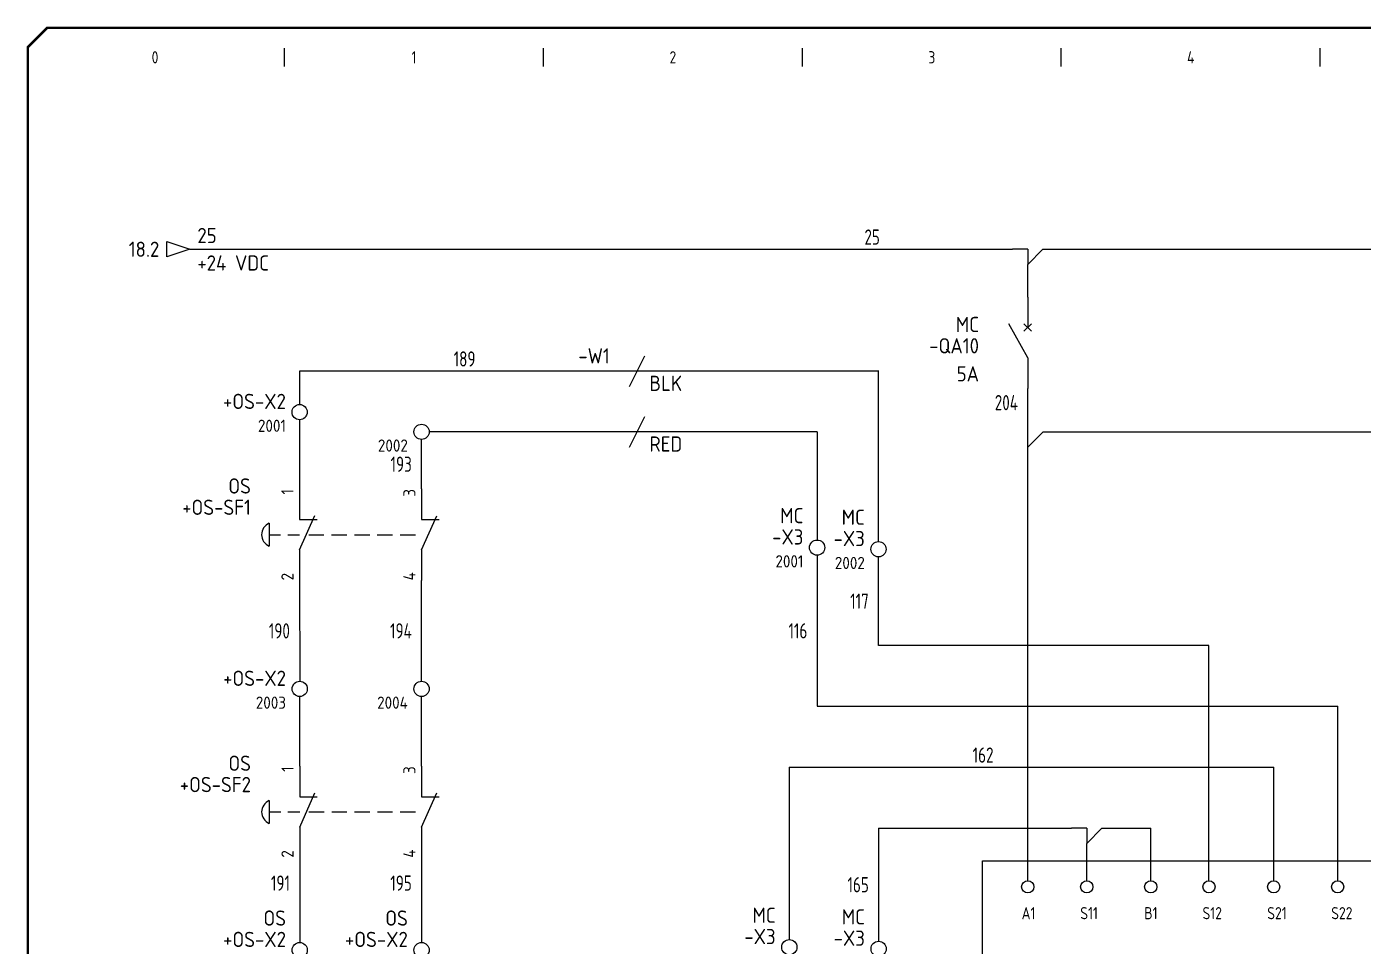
# Model space of a CAD drawing. Header units: millimetres. Extents: x 0 to 840, y 0 to 593.
# Drawn here: x 0.4 to 439.1, y 291.2 to 593 of the extents above; entities that cross this region are included whole.
import ezdxf
from ezdxf.enums import TextEntityAlignment as Align

# ---------------------------------------------------------------- set-up
doc = ezdxf.new("R2010")
doc.units = ezdxf.units.MM
doc.header["$LTSCALE"] = 10
doc.header["$MEASUREMENT"] = 0
doc.linetypes.add('DASHED', pattern=[0.75, 0.5, -0.25])
for name, color, linetype in [('BLU_1.0mm^2', 5, 'Continuous'), ('DESC', 150, 'Continuous'), ('GRY_1.5mm^2', 9, 'Continuous'), ('LINK', 9, 'DASHED'), ('LOC', 8, 'Continuous'), ('MISC', 7, 'Continuous'), ('RED_1.0mm^2', 1, 'Continuous'), ('SYMS', 7, 'Continuous'), ('TAGS', 150, 'Continuous'), ('TERMS', 123, 'Continuous'), ('TITLE', 7, 'Continuous'), ('WIRENO', 72, 'Continuous'), ('WIREREF_DEST', 52, 'Continuous'), ('XREF', 7, 'Continuous'), ('YEL_1.0mm^2', 2, 'Continuous')]:
    doc.layers.add(name, color=color, linetype=linetype)
doc.styles.add('ITALIC', font='ITALIC')
doc.styles.add('SIMPLEX', font='simplex')
doc.styles.add('WD_IEC', font='isocp2.shx', dxfattribs={"width": 0.9, "height": 4})

# ---------------------------------------------------------------- blocks, each defined once
blk = doc.blocks.new('VDV1_25')
for p, q in [((237.14, 48.12), (237.14, 51.12)), ((256.39, 48.12), (256.39, 51.12)), ((277.39, 48.12), (277.39, 51.12)), ((298.39, 48.12), (298.39, 51.12)), ((237.14, 30.12), (232.64, 48.12)), ((256.39, 30.12), (251.89, 48.12)), ((277.39, 30.12), (272.89, 48.12)), ((298.39, 30.12), (293.89, 48.12)), ((237.14, 27.12), (237.14, 30.12)), ((256.39, 27.12), (256.39, 30.12)), ((277.39, 27.12), (277.39, 30.12)), ((298.39, 27.12), (298.39, 30.12))]:
    blk.add_line(p, q)
for centre in [(14.88, 72.25), (34.25, 72.25), (55.25, 72.25), (74.38, 72.25), (95.62, 72.25), (116.62, 72.25), (158.62, 72.25), (197.12, 72.25), (217.78, 72.26), (237.14, 72.25), (256.5, 72.25), (277.38, 72.25), (298.62, 72.25), (319.62, 72.25), (14.88, 8.5), (34, 8.5), (74.75, 8.5), (96, 8.5), (237.12, 8.5), (256.25, 8.5), (277.5, 8.5), (298.38, 8.5), (320, 8.5)]:
    blk.add_circle(centre, 2)
at = {"layer": 'SYMS'}
for p, q in [((0, 80.75), (337, 80.75)), ((0, 0), (0, 80.75)), ((337, 80.75), (337, 0)), ((237.14, 51.12), (237.14, 70.25)), ((256.39, 51.12), (256.39, 70.25)), ((277.39, 51.12), (277.39, 70.25)), ((298.39, 51.12), (298.39, 70.25)), ((237.14, 27.12), (237.12, 10.5)), ((256.39, 27.12), (256.38, 10.5)), ((277.39, 27.12), (277.38, 10.5)), ((298.39, 27.12), (298.38, 10.5)), ((337, 0), (0, 0))]:
    blk.add_line(p, q, dxfattribs=at)
at = {"style": 'WD_IEC', "flags": 1}
for tag, p, height in [('X4TERM01', (12.88, 72.25), 0.256), ('X2TERM01', (14.88, 74.25), 0.256), ('X2TERM02', (34.25, 74.25), 0.256), ('X2TERM03', (55.25, 74.25), 0.256), ('X2TERM04', (74.38, 74.25), 0.256), ('X2TERM05', (95.62, 74.25), 0.256), ('X2TERM06', (116.62, 74.25), 0.256), ('X2TERM07', (158.62, 74.25), 0.256), ('X2TERM08', (197.12, 74.25), 0.256), ('X2TERM09', (217.78, 74.26), 0.256), ('X2TERM10', (237.14, 74.25), 0.256), ('X2TERM11', (256.5, 74.25), 0.256), ('X2TERM12', (277.38, 74.25), 0.256), ('X2TERM13', (298.62, 74.25), 0.256), ('X2TERM14', (319.62, 74.25), 0.256), ('X1TERM14', (321.62, 72.25), 0.256), ('X4TERM15', (12.88, 8.5), 0.256), ('X8TERM15', (14.88, 6.5), 0.256), ('X8TERM16', (34, 6.5), 0.256), ('X8TERM17', (74.75, 6.5), 0.256), ('X8TERM18', (96, 6.5), 0.256), ('X8TERM19', (237.12, 6.5), 0.256), ('X8TERM20', (256.25, 6.5), 0.256), ('X8TERM21', (277.5, 6.5), 0.256), ('X8TERM22', (298.38, 6.5), 0.256), ('X8TERM23', (320, 6.5), 0.256), ('X1TERM23', (322, 8.5), 0.256), ('FAMILY', (0, 0), 0.02), ('CAT', (0, 0), 0.02), ('MFG', (0, 0), 0.02), ('ASSYCODE', (0, 0), 0.02)]:
    blk.add_attdef(tag, p, '', height=height, dxfattribs=at)
at = {"style": 'WD_IEC'}
for tag, p in [('DESC1', (345.5, 44.62)), ('DESC2', (345.5, 38.25)), ('INST', (347.85, 24.39)), ('LOC', (347.97, 17.09))]:
    blk.add_attdef(tag, p, '', height=4, dxfattribs=at)
blk.add_attdef('TAG1', text='', height=4, dxfattribs=at).set_placement((21, 38.25), align=Align.CENTER)
at = {"layer": 'SYMS', "style": 'WD_IEC'}
for tag, p in [('TERM01', (12.88, 61.62)), ('TERM02', (32.12, 61.62)), ('TERM03', (53.12, 61.62)), ('TERM04', (72.25, 61.62)), ('TERM05', (93.5, 61.62)), ('TERM06', (114.5, 61.62)), ('TERM07', (156.5, 61.62)), ('TERM08', (195, 61.62)), ('TERM09', (213.07, 61.62)), ('TERM10', (229.88, 61.62)), ('TERM11', (247.95, 61.62)), ('TERM12', (268.83, 61.62)), ('TERM13', (289.63, 61.62)), ('TERM14', (317.5, 61.62)), ('TERM15', (10.62, 14.88)), ('TERM16', (29.75, 14.88)), ('TERM17', (72.62, 14.88)), ('TERM18', (93.88, 14.88)), ('TERM19', (230.02, 14.88)), ('TERM20', (248.18, 14.88)), ('TERM21', (268.83, 14.88)), ('TERM22', (289.75, 14.88)), ('TERM23', (317.88, 14.88))]:
    blk.add_attdef(tag, p, '', height=4, dxfattribs=at)
blk = doc.blocks.new('acade_title')
at = {"layer": 'SYMS'}
for p, q in [((85, 580), (85, 586)), ((170, 580), (170, 586)), ((255, 580), (255, 586)), ((340, 580), (340, 586)), ((425, 580), (425, 586))]:
    blk.add_line(p, q, dxfattribs=at)
at = {"layer": 'TITLE', "const_width": 0.784}
blk.add_lwpolyline([(765.79, 7.07), (765.79, 586.36), (759.5, 592.64), (7.07, 592.64), (0.79, 586.36), (0.79, 7.07), (7.07, 0.79), (759.5, 0.79)], close=True, dxfattribs=at)
at = {"layer": 'SYMS', "style": 'WD_IEC', "width": 0.9}
for s, p in [('0', (42.5, 581)), ('1', (127.5, 581)), ('2', (212.5, 581)), ('3', (297.5, 581)), ('4', (382.5, 581))]:
    blk.add_text(s, height=4, dxfattribs=at).set_placement(p, align=Align.CENTER)
at = {"layer": 'TITLE', "color": 1, "style": 'ITALIC'}
for tag, height, p in [('TITLE#1', 3, (806.47, 85.58)), ('TITLE#2', 3, (806.47, 80.5)), ('TITLE#3', 3, (806.47, 75.41)), ('TITLE#4', 3, (806.47, 70.33)), ('DWG#', 4, (806.47, 20.76))]:
    blk.add_attdef(tag, text='', height=height, dxfattribs=at).set_placement(p, align=Align.CENTER)
at = {"layer": 'TITLE', "color": 1, "style": 'SIMPLEX'}
blk.add_attdef('CAD#', (772.63, 49.19), '', height=2.5, rotation=90, dxfattribs=at)
at = {"layer": 'TITLE', "color": 1}
for tag, p, height, style in [('ENGINEER', (783.37, 49.19), 2.5, 'ITALIC'), ('CHKDBY', (813.2, 49.2), 2.5, 'ITALIC'), ('JOB#', (789.06, 41.3), 2.5, 'SIMPLEX'), ('DRAWNBY', (814.95, 41.3), 2.5, 'ITALIC'), ('SCALE', (786.29, 33.76), 2.5, 'SIMPLEX'), ('DATE', (812.8, 33.76), 2.5, 'SIMPLEX'), ('SHTS', (815.9, 6.29), 4, 'ITALIC')]:
    blk.add_attdef(tag, p, '', height=height, dxfattribs=dict(at, style=style))
at = {"layer": 'TITLE', "color": 1, "style": 'ITALIC'}
blk.add_attdef('SH#', text='', height=4, dxfattribs=at).set_placement((799.54, 6.29), align=Align.RIGHT)
at = {"layer": 'TITLE', "color": 7, "flags": 9}
blk.add_attdef('WD_TB', (782.91, 0.79), '', height=3.14, dxfattribs=at)
blk = doc.blocks.new('VPB22')
for p, q in [((0, 7.5), (0, 2.5)), ((0, -2.5), (2.5, 3.12)), ((0, 2.5), (2.87, 2.5)), ((0, -2.5), (0, -7.5))]:
    blk.add_line(p, q)
at = {"style": 'WD_IEC'}
for tag, p in [('INST', (-5.25, 6.75)), ('LOC', (-5.25, 3.75)), ('TAG2', (-5.25, 0.75)), ('XREF', (-5.25, -3.75)), ('DESC1', (-5.25, -6.75)), ('DESC2', (-5.25, -9.75)), ('DESC3', (-5.25, -12.75))]:
    blk.add_attdef(tag, text='', height=2.5, dxfattribs=at).set_placement(p, align=Align.RIGHT)
blk.add_attdef('TERM01', text='', height=2, rotation=90, dxfattribs=at).set_placement((-1, 7.5), align=Align.RIGHT)
at = {"style": 'WD_IEC', "flags": 1}
for tag, p, height in [('X2TERM01', (0, 7.5), 0.32), ('X4LINK', (-0.5, 0), 0.32), ('X1LINK', (2.11, 0), 0.32), ('CONTACT', (4, -3.5), 1), ('FAMILY', (4, -5), 1), ('COMMON', (5.25, -4.75), 1), ('X8TERM02', (0, -7.5), 0.32)]:
    blk.add_attdef(tag, p, '', height=height, dxfattribs=at)
at = {"style": 'WD_IEC'}
blk.add_attdef('TERM02', (-1, -7.5), '', height=2, rotation=90, dxfattribs=at)
blk = doc.blocks.new('HW02')
for p, q in [((-1.25, -2.5), (1.25, 2.5)), ((1.25, 0), (-1.25, 0))]:
    blk.add_line(p, q)
at = {"style": 'WD_IEC', "flags": 1}
for tag, p in [('INST', (-4.5, 8.25)), ('LOC', (-4.5, 4.75)), ('XREF', (-4.5, -3.75)), ('DESC1', (-4.5, -7.75)), ('DESC2', (-4.5, -11.25)), ('DESC3', (-4.5, -14.75))]:
    blk.add_attdef(tag, text='', height=2.5, dxfattribs=at).set_placement(p, align=Align.RIGHT)
at = {"style": 'WD_IEC'}
blk.add_attdef('TAG2', text='', height=2.5, dxfattribs=at).set_placement((-4.5, 1.25), align=Align.RIGHT)
at = {"style": 'WD_IEC', "flags": 1}
for tag, p, height in [('X4TERM01', (-1.25, 0), 0.36), ('X2LINK', (0, 1), 0.32), ('X1TERM01', (1.25, 0), 0.36), ('X8LINK', (0, -1), 0.32), ('FAMILY', (3.06, -11.76), 1)]:
    blk.add_attdef(tag, p, '', height=height, dxfattribs=at)
at = {"style": 'WD_IEC'}
blk.add_attdef('RATING1', text='', height=2.5, dxfattribs=at).set_placement((2, -2), align=Align.MIDDLE_LEFT)
blk = doc.blocks.new('VCB1')
for p, q in [((0, 7.5), (0, 2.5)), ((0, -2.5), (-3.12, 3.12)), ((0.62, 1.88), (-0.62, 3.12)), ((-0.62, 1.88), (0.62, 3.12)), ((0, -2.5), (0, -7.5))]:
    blk.add_line(p, q)
at = {"style": 'WD_IEC'}
for tag, p in [('INST', (-8, 5.25)), ('LOC', (-8, 1.75)), ('TAG1', (-8, -1.75)), ('RATING1', (-8, -6.35)), ('DESC1', (-8, -14.35)), ('DESC2', (-8, -17.85)), ('DESC3', (-8, -21.35))]:
    blk.add_attdef(tag, text='', height=2.5, dxfattribs=at).set_placement(p, align=Align.RIGHT)
blk.add_attdef('TERM01', text='', height=2, rotation=90, dxfattribs=at).set_placement((-1, 7.5), align=Align.RIGHT)
at = {"style": 'WD_IEC', "flags": 1}
for tag, p, height in [('X2TERM01', (0, 7.5), 0.32), ('MFG', (2.75, 6.5), 1.5), ('CAT', (2.75, 4), 1.5), ('X4LINK', (-2, 0), 0.32), ('X1LINK', (-0.5, 0), 0.32), ('X8TERM02', (0, -7.5), 0.32), ('ASSYCODE', (1, -9), 1), ('FAMILY', (1, -10.5), 1), ('CATDESC', (1, -12), 1), ('CONTACT', (1, -13.5), 1), ('COMMON', (2.25, -14.75), 1)]:
    blk.add_attdef(tag, p, '', height=height, dxfattribs=at)
at = {"style": 'WD_IEC'}
blk.add_attdef('TERM02', (-1, -7.5), '', height=2, rotation=90, dxfattribs=at)
at = {"lineweight": 15, "style": 'WD_IEC'}
blk.add_attdef('XREF', text='', height=2.5, dxfattribs=at).set_placement((-8, -10.35), align=Align.RIGHT)
blk = doc.blocks.new('VPB12M')
for p, q in [((0, 7.5), (0, 2.5)), ((0, -2.5), (2.5, 3.125)), ((0, 2.5), (2.8678, 2.5)), ((-5, 1.875), (-5, -1.875)), ((-5, 0), (-3.125, 0)), ((-1.94444, 0), (0, 0)), ((0, -2.5), (0, -7.5))]:
    blk.add_line(p, q)
blk.add_arc((-4.21875, 0), 2.03125, 112.6198649, 247.3801351)
at = {"style": 'WD_IEC'}
for tag, p in [('INST', (-8, 10.25)), ('LOC', (-8, 6.75)), ('TAG1', (-8, 3.25)), ('DESC1', (-8, -10.35)), ('DESC2', (-8, -13.85)), ('DESC3', (-8, -17.35))]:
    blk.add_attdef(tag, text='', height=2.5, dxfattribs=at).set_placement(p, align=Align.RIGHT)
blk.add_attdef('TERM01', text='', height=2, rotation=90, dxfattribs=at).set_placement((-1, 7.5), align=Align.RIGHT)
at = {"style": 'WD_IEC', "flags": 1}
for tag, p, height in [('X2TERM01', (0, 7.5), 0.32), ('CONTACT', (0.5, 4.5), 1), ('COMMON', (1.75, 3.25), 1), ('X1LINK', (1.5, 0), 0.32), ('ASSYCODE', (1, -4), 1), ('FAMILY', (1, -5.5), 1), ('CATDESC', (1, -7), 1), ('X8TERM02', (0, -7.5), 0.32)]:
    blk.add_attdef(tag, p, '', height=height, dxfattribs=at)
at = {"style": 'WD_IEC', "flags": 9}
for tag, p in [('MFG', (-8.5, -0.25)), ('CAT', (-8.5, -2.75))]:
    blk.add_attdef(tag, text='', height=1.5, dxfattribs=at).set_placement(p, align=Align.RIGHT)
at = {"style": 'WD_IEC'}
blk.add_attdef('TERM02', (-1, -7.5), '', height=2, rotation=90, dxfattribs=at)
at = {"lineweight": 15, "style": 'WD_IEC'}
blk.add_attdef('XREF', text='', height=2.5, dxfattribs=at).set_placement((-8, -6.35), align=Align.RIGHT)
blk = doc.blocks.new('HW01')
for p, q in [((-1.25, -2.5), (1.25, 2.5)), ((1.25, 0), (-1.25, 0))]:
    blk.add_line(p, q)
at = {"style": 'WD_IEC', "flags": 1}
for tag, p in [('INST', (-4.5, 8.25)), ('LOC', (-4.5, 4.75)), ('XREF', (-4.5, -3.75)), ('DESC1', (-4.5, -7.75)), ('DESC2', (-4.5, -11.25)), ('DESC3', (-4.5, -14.75))]:
    blk.add_attdef(tag, text='', height=2.5, dxfattribs=at).set_placement(p, align=Align.RIGHT)
at = {"style": 'WD_IEC'}
blk.add_attdef('TAG1', text='', height=2.5, dxfattribs=at).set_placement((-4.5, 1.25), align=Align.RIGHT)
at = {"style": 'WD_IEC', "flags": 1}
for tag, p, height in [('X4TERM01', (-1.25, 0), 0.36), ('X2LINK', (0, 1), 0.32), ('X1TERM01', (1.25, 0), 0.36), ('X8LINK', (0, -1), 0.32), ('MFG', (3.06, -7.26), 1), ('CAT', (3.06, -8.76), 1), ('ASSYCODE', (3.06, -10.26), 1), ('FAMILY', (3.06, -11.76), 1), ('CATDESC', (3.06, -13.26), 1)]:
    blk.add_attdef(tag, p, '', height=height, dxfattribs=at)
at = {"style": 'WD_IEC'}
blk.add_attdef('RATING1', text='', height=2.5, dxfattribs=at).set_placement((2, -2), align=Align.MIDDLE_LEFT)
blk = doc.blocks.new('HA1D3')
blk.add_lwpolyline([(0, 0), (-3.75, -1.25), (-3.75, 1.25)], close=True)
at = {"style": 'WD_IEC', "flags": 1}
blk.add_attdef('SIGCODE', text='', height=1, dxfattribs=at).set_placement((-2.5, 1.8), align=Align.RIGHT)
at = {"style": 'WD_IEC'}
for tag, p, height, flags in [('WIRENO', (1.25, 1), 2.5, 8), ('X1TERM01', (0, 0), 0.32, 1)]:
    blk.add_attdef(tag, p, '', height=height, dxfattribs=dict(at, flags=flags))
blk.add_attdef('XREF', text='', height=2.5, dxfattribs=at).set_placement((-5, 0), align=Align.MIDDLE_RIGHT)
blk.add_attdef('DESC1', text='', height=2.5, dxfattribs=at).set_placement((1.25, -1), align=Align.TOP_LEFT)
blk = doc.blocks.new('VT0002')
blk.add_circle((0, 0), 1.25)
at = {"style": 'WD_IEC', "flags": 1}
for tag, p, height in [('ASSYCODE', (2.75, 10.75), 1), ('CATDESC', (2.75, 9.25), 1), ('MFG', (2.75, 7.25), 1.5), ('CAT', (2.75, 4.75), 1.5), ('X2PIN01', (0, 2.25), 0.25), ('X4PIN01', (-1.25, 1), 0.25), ('X4TERM01', (-1.25, 0), 0.25), ('X4TERMDESC01', (-1.25, 0.5), 0.4), ('STRIPSEQ', (0, 0), 0.025), ('X2TERM01', (0, 1.25), 0.25), ('X8PIN01', (0, -0.25), 0.25), ('X2TERMDESC01', (0, 1.75), 0.4), ('X1PIN01', (1.25, 1), 0.25), ('X1TERM01', (1.25, 0), 0.25), ('X1TERMDESC01', (1.25, 0.5), 0.4), ('LINKTERM', (0, -0.04), 0.025), ('X8TERM01', (0, -1.25), 0.25), ('X8TERMDESC01', (0, -0.75), 0.4)]:
    blk.add_attdef(tag, p, '', height=height, dxfattribs=at)
at = {"style": 'WD_IEC'}
for tag, p in [('INST', (-2.25, 6.5)), ('LOC', (-2.25, 3.5)), ('DESC1', (-2.25, -6.25)), ('DESC2', (-2.25, -9.25)), ('DESC3', (-2.25, -12.25))]:
    blk.add_attdef(tag, text='', height=2.5, dxfattribs=at).set_placement(p, align=Align.RIGHT)
at = {"style": 'WD_IEC', "flags": 8}
for tag, height, p in [('TAGSTRIP', 2.5, (-2.25, 0.5)), ('TERM01', 2, (-2.25, -3.25))]:
    blk.add_attdef(tag, text='', height=height, dxfattribs=at).set_placement(p, align=Align.RIGHT)
blk = doc.blocks.new('VT1002')
blk.add_circle((0, 0), 1.25)
at = {"style": 'WD_IEC', "flags": 1}
for tag, p, height in [('ASSYCODE', (2.75, 10.75), 1), ('CATDESC', (2.75, 9.25), 1), ('MFG', (2.75, 7.25), 1.5), ('CAT', (2.75, 4.75), 1.5), ('X2PIN01', (0, 2.25), 0.25), ('X4PIN01', (-1.25, 1), 0.25), ('X4TERM01', (-1.25, 0), 0.25), ('X4TERMDESC01', (-1.25, 0.5), 0.4), ('STRIPSEQ', (0, 0), 0.025), ('X2TERM01', (0, 1.25), 0.25), ('X8PIN01', (0, -0.25), 0.25), ('X2TERMDESC01', (0, 1.75), 0.4), ('X1PIN01', (1.25, 1), 0.25), ('X1TERM01', (1.25, 0), 0.25), ('X1TERMDESC01', (1.25, 0.5), 0.4), ('LINKTERM', (0, -0.04), 0.025), ('X8TERM01', (0, -1.25), 0.25), ('X8TERMDESC01', (0, -0.75), 0.4)]:
    blk.add_attdef(tag, p, '', height=height, dxfattribs=at)
at = {"style": 'WD_IEC'}
for tag, p in [('INST', (-2.25, 6.5)), ('LOC', (-2.25, 3.5)), ('DESC1', (-2.25, -6.25)), ('DESC2', (-2.25, -9.25)), ('DESC3', (-2.25, -12.25))]:
    blk.add_attdef(tag, text='', height=2.5, dxfattribs=at).set_placement(p, align=Align.RIGHT)
at = {"style": 'WD_IEC', "flags": 8}
for tag, height, p in [('TAGSTRIP', 2.5, (-2.25, 0.5)), ('TERM01', 2, (-2.25, -3.25))]:
    blk.add_attdef(tag, text='', height=height, dxfattribs=at).set_placement(p, align=Align.RIGHT)
blk = doc.blocks.new('VT0_821')
for p, q in [((0, -2.5), (0, 2.5)), ((2.5, 0), (0, -2.5))]:
    blk.add_line(p, q)
at = {"style": 'WD_IEC', "flags": 1}
for tag, p in [('X2TERM01', (0, 2.5)), ('WDWSEQ', (1.92, 1.22)), ('X1TERM01', (2.5, 0)), ('X8TERM01', (0, -2.5))]:
    blk.add_attdef(tag, p, '', height=0.4, dxfattribs=at)
blk = doc.blocks.new('WD_WNH')
at = {"linetype": 'Continuous', "style": 'WD_IEC', "width": 0.8}
blk.add_attdef('WIRENO', text='', height=2.5, dxfattribs=at).set_placement((0, 0.75), align=Align.CENTER)
at = {"style": 'WD_IEC', "flags": 1}
for tag, p in [('W08USER', (0, 0.375)), ('W04USER', (0, 0.875)), ('W05USER', (0, 0.75)), ('W09USER', (0, 0.25)), ('W03USER', (0, 1)), ('W06USER', (0, 0.625)), ('W07USER', (0, 0.5)), ('W02USER', (0, 1.125)), ('W01USER', (0, 1.25)), ('W10USER', (0, 0.125))]:
    blk.add_attdef(tag, text='', height=0.08, dxfattribs=at).set_placement(p, align=Align.CENTER)
blk = doc.blocks.new('WD_WNV')
at = {"linetype": 'Continuous', "style": 'WD_IEC', "width": 0.8}
blk.add_attdef('WIRENO', text='', height=2.5, dxfattribs=at).set_placement((-1.6, 0), align=Align.MIDDLE_RIGHT)
at = {"style": 'WD_IEC', "flags": 1}
for tag, p in [('W08USER', (-1, 0.375)), ('W04USER', (-1, 0.875)), ('W05USER', (-1, 0.75)), ('W09USER', (-1, 0.25)), ('W03USER', (-1, 1)), ('W06USER', (-1, 0.625)), ('W07USER', (-1, 0.5)), ('W02USER', (-1, 1.125)), ('W01USER', (-1, 1.25)), ('W10USER', (-1, 0.125))]:
    blk.add_attdef(tag, text='', height=0.08, dxfattribs=at).set_placement(p, align=Align.CENTER)
blk = doc.blocks.new('VT0_184')
for p, q in [((0, 0), (-2.5, 0)), ((0, 0), (0, -2.5)), ((0, -2.5), (2.5, 0))]:
    blk.add_line(p, q)
at = {"style": 'WD_IEC', "flags": 1}
for tag, p in [('X4TERM01', (-2.5, 0)), ('X1TERM01', (2.5, 0)), ('X8TERM01', (0, -2.5)), ('WDWSEQ', (1.53, -1.26))]:
    blk.add_attdef(tag, p, '', height=0.4, dxfattribs=at)
blk = doc.blocks.new('HT0_184')
for p, q in [((0, 0), (-2.5, 0)), ((0, 0), (0, -2.5)), ((0, -2.5), (2.5, 0))]:
    blk.add_line(p, q)
at = {"style": 'WD_IEC', "flags": 1}
for tag, p in [('X4TERM01', (-2.5, 0)), ('X1TERM01', (2.5, 0)), ('X8TERM01', (0, -2.5)), ('WDWSEQ', (1.53, -1.26))]:
    blk.add_attdef(tag, p, '', height=0.4, dxfattribs=at)

msp = doc.modelspace()

# ---------------------------------------------------------------- linework, layer by layer
at = {"layer": 'BLU_1.0mm^2'}
for p, q in [((53.91, 520), (323.98, 520)), ((333.98, 520), (586.48, 520)), ((328.98, 504.32), (328.98, 515)), ((89.97, 464.07), (89.97, 441.32)), ((130, 441.32), (130, 457.58)), ((89.97, 411.32), (90, 378.2)), ((130, 378.2), (130, 411.32)), ((90, 350.32), (90, 373.2)), ((130, 350.32), (130, 373.2)), ((90, 320.32), (90, 292.5)), ((130, 320.32), (130, 292.5))]:
    msp.add_line(p, q, dxfattribs=at)
at = {"layer": 'GRY_1.5mm^2'}
for p, q in [((328.98, 465), (328.98, 474.32)), ((386.71, 460), (333.98, 460)), ((546.24, 460), (386.71, 460)), ((328.98, 312.74), (328.98, 455)), ((259.84, 419.58), (259.84, 370)), ((280, 390), (280, 419.05)), ((388.48, 390), (280, 390)), ((388.48, 312.74), (388.48, 390)), ((259.84, 370), (430.73, 370)), ((430.73, 312.74), (430.73, 370)), ((250.72, 350), (409.73, 350)), ((250.72, 350), (250.72, 293.43)), ((409.73, 312.74), (409.73, 350)), ((280.03, 330), (343.35, 330)), ((280.03, 330), (280.03, 292.9)), ((353.35, 330), (369.35, 330)), ((369.35, 312.74), (369.35, 330)), ((348.35, 312.74), (348.35, 325))]:
    msp.add_line(p, q, dxfattribs=at)
at = {"layer": 'LINK'}
for points in [[(92.97, 426.32), (129, 426.32)], [(93, 335.32), (129, 335.32)]]:
    msp.add_lwpolyline(points, dxfattribs=at)
at = {"layer": 'RED_1.0mm^2'}
for p, q in [((198.28, 460.08), (132.5, 460.08)), ((259.84, 460.08), (203.28, 460.08)), ((259.84, 460.08), (259.84, 424.58))]:
    msp.add_line(p, q, dxfattribs=at)
at = {"layer": 'YEL_1.0mm^2'}
for p, q in [((89.97, 480), (89.97, 469.07)), ((198.28, 480), (89.97, 480)), ((280.1, 480), (203.28, 480)), ((280, 424.05), (280, 480))]:
    msp.add_line(p, q, dxfattribs=at)

# ---------------------------------------------------------------- block references
at = {"layer": 'BLU_1.0mm^2', "xscale": 2, "yscale": 2, "zscale": 2}
msp.add_blockref('VT0_184', (328.98, 520), dxfattribs=at)
at = {"layer": 'GRY_1.5mm^2', "xscale": 2, "yscale": 2, "zscale": 2}
for name, p in [('VT0_821', (328.98, 460)), ('HT0_184', (348.35, 330))]:
    msp.add_blockref(name, p, dxfattribs=at)
at = {"layer": 'SYMS'}
msp.add_blockref('acade_title', (0, 0), dxfattribs=at)
ref = msp.add_blockref('HA1D3', (53.91, 520), dxfattribs=dict(at, xscale=2, yscale=2, zscale=2))
ref.add_attrib('XREF', '18.2', dxfattribs={"layer": 'XREF', "height": 5, "style": 'WD_IEC'}).set_placement((43.91, 520), align=Align.MIDDLE_RIGHT)
ref.add_attrib('DESC1', '+24 VDC', dxfattribs={"layer": 'DESC', "height": 5, "style": 'WD_IEC'}).set_placement((56.41, 518), align=Align.TOP_LEFT)
ref.add_attrib('WIRENO', '25', (56.41, 522), dxfattribs={"layer": 'WIREREF_DEST', "height": 5, "style": 'WD_IEC', "flags": 8})
ref = msp.add_blockref('VCB1', (328.98, 489.32), dxfattribs=dict(at, xscale=2, yscale=2, zscale=2))
ref.add_attrib('RATING1', '5A', dxfattribs={"layer": 'MISC', "height": 5, "style": 'WD_IEC'}).set_placement((312.98, 476.62), align=Align.RIGHT)
ref.add_attrib('LOC', 'MC', dxfattribs={"layer": 'LOC', "height": 5, "style": 'WD_IEC'}).set_placement((312.98, 492.82), align=Align.RIGHT)
ref.add_attrib('TAG1', '-QA10', dxfattribs={"layer": 'TAGS', "height": 5, "style": 'WD_IEC'}).set_placement((312.98, 485.82), align=Align.RIGHT)
ref = msp.add_blockref('HW01', (200.78, 480), dxfattribs=dict(at, xscale=2, yscale=2, zscale=2))
ref.add_attrib('RATING1', 'BLK', dxfattribs={"layer": 'MISC', "height": 5, "style": 'WD_IEC'}).set_placement((204.78, 476), align=Align.MIDDLE_LEFT)
ref.add_attrib('TAG1', '-W1', dxfattribs={"layer": 'TAGS', "height": 5, "style": 'WD_IEC'}).set_placement((191.78, 482.5), align=Align.RIGHT)
ref = msp.add_blockref('VT0002', (89.97, 466.57), dxfattribs=dict(at, xscale=2, yscale=2, zscale=2))
ref.add_attrib('TERM01', '2001', dxfattribs={"layer": 'TERMS', "height": 4, "style": 'WD_IEC', "flags": 8}).set_placement((85.47, 460.07), align=Align.RIGHT)
ref.add_attrib('TAGSTRIP', '+OS-X2', dxfattribs={"layer": 'TAGS', "height": 5, "style": 'WD_IEC', "flags": 8}).set_placement((85.47, 467.57), align=Align.RIGHT)
ref = msp.add_blockref('HW02', (200.78, 460.08), dxfattribs=dict(at, xscale=2, yscale=2, zscale=2))
ref.add_attrib('RATING1', 'RED', dxfattribs={"layer": 'MISC', "height": 5, "style": 'WD_IEC'}).set_placement((204.78, 456.08), align=Align.MIDDLE_LEFT)
ref = msp.add_blockref('VT0002', (130, 460.08), dxfattribs=dict(at, xscale=2, yscale=2, zscale=2))
ref.add_attrib('TERM01', '2002', dxfattribs={"layer": 'TERMS', "height": 4, "style": 'WD_IEC', "flags": 8}).set_placement((125.5, 453.58), align=Align.RIGHT)
ref = msp.add_blockref('VPB12M', (89.97, 426.32), dxfattribs=dict(at, xscale=2, yscale=2, zscale=2))
ref.add_attrib('TERM02', '2', (87.97, 411.32), dxfattribs={"layer": 'TERMS', "height": 4, "rotation": 90, "style": 'WD_IEC'})
ref.add_attrib('TERM01', '1', dxfattribs={"layer": 'TERMS', "height": 4, "rotation": 90, "style": 'WD_IEC'}).set_placement((87.97, 441.32), align=Align.RIGHT)
ref.add_attrib('LOC', 'OS', dxfattribs={"layer": 'LOC', "height": 5, "style": 'WD_IEC'}).set_placement((73.97, 439.82), align=Align.RIGHT)
ref.add_attrib('TAG1', '+OS-SF1', dxfattribs={"layer": 'TAGS', "height": 5, "style": 'WD_IEC'}).set_placement((73.97, 432.82), align=Align.RIGHT)
ref = msp.add_blockref('VPB22', (130, 426.32), dxfattribs=dict(at, xscale=2, yscale=2, zscale=2))
ref.add_attrib('TERM02', '4', (128, 411.32), dxfattribs={"layer": 'TERMS', "height": 4, "rotation": 90, "style": 'WD_IEC'})
ref.add_attrib('TERM01', '3', dxfattribs={"layer": 'TERMS', "height": 4, "rotation": 90, "style": 'WD_IEC'}).set_placement((128, 441.32), align=Align.RIGHT)
ref = msp.add_blockref('VT1002', (259.84, 422.08), dxfattribs=dict(at, xscale=2, yscale=2, zscale=2))
ref.add_attrib('TERM01', '2001', dxfattribs={"layer": 'TERMS', "height": 4, "style": 'WD_IEC', "flags": 8}).set_placement((255.34, 415.58), align=Align.RIGHT)
ref.add_attrib('LOC', 'MC', dxfattribs={"layer": 'LOC', "height": 5, "style": 'WD_IEC'}).set_placement((255.34, 430.08), align=Align.RIGHT)
ref.add_attrib('TAGSTRIP', '-X3', dxfattribs={"layer": 'TAGS', "height": 5, "style": 'WD_IEC', "flags": 8}).set_placement((255.34, 423.08), align=Align.RIGHT)
ref = msp.add_blockref('VT1002', (280, 421.55), dxfattribs=dict(at, xscale=2, yscale=2, zscale=2))
ref.add_attrib('TERM01', '2002', dxfattribs={"layer": 'TERMS', "height": 4, "style": 'WD_IEC', "flags": 8}).set_placement((275.5, 415.05), align=Align.RIGHT)
ref.add_attrib('LOC', 'MC', dxfattribs={"layer": 'LOC', "height": 5, "style": 'WD_IEC'}).set_placement((275.5, 429.55), align=Align.RIGHT)
ref.add_attrib('TAGSTRIP', '-X3', dxfattribs={"layer": 'TAGS', "height": 5, "style": 'WD_IEC', "flags": 8}).set_placement((275.5, 422.55), align=Align.RIGHT)
ref = msp.add_blockref('VT0002', (90, 375.7), dxfattribs=dict(at, xscale=2, yscale=2, zscale=2))
ref.add_attrib('TERM01', '2003', dxfattribs={"layer": 'TERMS', "height": 4, "style": 'WD_IEC', "flags": 8}).set_placement((85.5, 369.2), align=Align.RIGHT)
ref.add_attrib('TAGSTRIP', '+OS-X2', dxfattribs={"layer": 'TAGS', "height": 5, "style": 'WD_IEC', "flags": 8}).set_placement((85.5, 376.7), align=Align.RIGHT)
ref = msp.add_blockref('VT0002', (130, 375.7), dxfattribs=dict(at, xscale=2, yscale=2, zscale=2))
ref.add_attrib('TERM01', '2004', dxfattribs={"layer": 'TERMS', "height": 4, "style": 'WD_IEC', "flags": 8}).set_placement((125.5, 369.2), align=Align.RIGHT)
ref = msp.add_blockref('VPB12M', (90, 335.32), dxfattribs=dict(at, xscale=2, yscale=2, zscale=2))
ref.add_attrib('TERM02', '2', (88, 320.32), dxfattribs={"layer": 'TERMS', "height": 4, "rotation": 90, "style": 'WD_IEC'})
ref.add_attrib('TERM01', '1', dxfattribs={"layer": 'TERMS', "height": 4, "rotation": 90, "style": 'WD_IEC'}).set_placement((88, 350.32), align=Align.RIGHT)
ref.add_attrib('LOC', 'OS', dxfattribs={"layer": 'LOC', "height": 5, "style": 'WD_IEC'}).set_placement((74, 348.82), align=Align.RIGHT)
ref.add_attrib('TAG1', '+OS-SF2', dxfattribs={"layer": 'TAGS', "height": 5, "style": 'WD_IEC'}).set_placement((74, 341.82), align=Align.RIGHT)
ref = msp.add_blockref('VPB22', (130, 335.32), dxfattribs=dict(at, xscale=2, yscale=2, zscale=2))
ref.add_attrib('TERM02', '4', (128, 320.32), dxfattribs={"layer": 'TERMS', "height": 4, "rotation": 90, "style": 'WD_IEC'})
ref.add_attrib('TERM01', '3', dxfattribs={"layer": 'TERMS', "height": 4, "rotation": 90, "style": 'WD_IEC'}).set_placement((128, 350.32), align=Align.RIGHT)
ref = msp.add_blockref('VDV1_25', (314.1, 238.49), dxfattribs=at)
ref.add_attrib('TERM10', '13', (543.98, 300.11), dxfattribs={"layer": 'TERMS', "height": 4, "style": 'WD_IEC', "width": 0.9})
ref.add_attrib('TERM23', '34', (631.98, 253.36), dxfattribs={"layer": 'TERMS', "height": 4, "style": 'WD_IEC', "width": 0.9})
ref.add_attrib('TERM22', '68', (603.85, 253.36), dxfattribs={"layer": 'TERMS', "height": 4, "style": 'WD_IEC', "width": 0.9})
ref.add_attrib('TERM21', '58', (582.93, 253.36), dxfattribs={"layer": 'TERMS', "height": 4, "style": 'WD_IEC', "width": 0.9})
ref.add_attrib('TERM20', '24', (562.28, 253.36), dxfattribs={"layer": 'TERMS', "height": 4, "style": 'WD_IEC', "width": 0.9})
ref.add_attrib('TERM19', '14', (544.13, 253.36), dxfattribs={"layer": 'TERMS', "height": 4, "style": 'WD_IEC', "width": 0.9})
ref.add_attrib('TERM18', 'Y4', (407.98, 253.36), dxfattribs={"layer": 'TERMS', "height": 4, "style": 'WD_IEC', "width": 0.9})
ref.add_attrib('TERM17', 'Y3', (386.73, 253.36), dxfattribs={"layer": 'TERMS', "height": 4, "style": 'WD_IEC', "width": 0.9})
ref.add_attrib('TERM16', 'PE', (343.85, 253.36), dxfattribs={"layer": 'TERMS', "height": 4, "style": 'WD_IEC', "width": 0.9})
ref.add_attrib('TERM15', 'A2', (324.73, 253.36), dxfattribs={"layer": 'TERMS', "height": 4, "style": 'WD_IEC', "width": 0.9})
ref.add_attrib('TERM14', '33', (631.6, 300.11), dxfattribs={"layer": 'TERMS', "height": 4, "style": 'WD_IEC', "width": 0.9})
ref.add_attrib('TERM13', '67', (603.73, 300.11), dxfattribs={"layer": 'TERMS', "height": 4, "style": 'WD_IEC', "width": 0.9})
ref.add_attrib('TERM12', '57', (582.93, 300.11), dxfattribs={"layer": 'TERMS', "height": 4, "style": 'WD_IEC', "width": 0.9})
ref.add_attrib('TERM11', '23', (562.05, 300.11), dxfattribs={"layer": 'TERMS', "height": 4, "style": 'WD_IEC', "width": 0.9})
ref.add_attrib('TERM09', 'S33', (527.17, 300.11), dxfattribs={"layer": 'TERMS', "height": 4, "style": 'WD_IEC', "width": 0.9})
ref.add_attrib('TERM08', 'Y2', (509.1, 300.11), dxfattribs={"layer": 'TERMS', "height": 4, "style": 'WD_IEC', "width": 0.9})
ref.add_attrib('TERM07', 'Y1', (470.6, 300.11), dxfattribs={"layer": 'TERMS', "height": 4, "style": 'WD_IEC', "width": 0.9})
ref.add_attrib('TERM06', 'S22', (428.6, 300.11), dxfattribs={"layer": 'TERMS', "height": 4, "style": 'WD_IEC', "width": 0.9})
ref.add_attrib('TERM05', 'S21', (407.6, 300.11), dxfattribs={"layer": 'TERMS', "height": 4, "style": 'WD_IEC', "width": 0.9})
ref.add_attrib('TERM04', 'S12', (386.35, 300.11), dxfattribs={"layer": 'TERMS', "height": 4, "style": 'WD_IEC', "width": 0.9})
ref.add_attrib('TERM03', 'B1', (367.23, 300.11), dxfattribs={"layer": 'TERMS', "height": 4, "style": 'WD_IEC', "width": 0.9})
ref.add_attrib('TERM02', 'S11', (346.23, 300.11), dxfattribs={"layer": 'TERMS', "height": 4, "style": 'WD_IEC', "width": 0.9})
ref.add_attrib('TERM01', 'A1', (326.98, 300.11), dxfattribs={"layer": 'TERMS', "height": 4, "style": 'WD_IEC', "width": 0.9})
ref.add_attrib('DESC1', 'XPS-AT', (659.6, 283.11), dxfattribs={"layer": 'DESC', "height": 4, "style": 'WD_IEC', "width": 0.9})
ref.add_attrib('LOC', 'MC', (332.34, 284.05), dxfattribs={"layer": 'LOC', "height": 4, "style": 'WD_IEC', "width": 0.9})
ref.add_attrib('DESC2', 'EMERGENCY STOP RELAY', (659.6, 276.74), dxfattribs={"layer": 'DESC', "height": 4, "style": 'WD_IEC', "width": 0.9})
ref.add_attrib('TAG1', '-U4', dxfattribs={"layer": 'TAGS', "height": 4, "style": 'WD_IEC', "width": 0.9}).set_placement((335.1, 276.74), align=Align.CENTER)
ref = msp.add_blockref('VT1002', (90, 290), dxfattribs=dict(at, xscale=2, yscale=2, zscale=2))
ref.add_attrib('TERM01', '2005', dxfattribs={"layer": 'TERMS', "height": 4, "style": 'WD_IEC', "flags": 8}).set_placement((85.5, 283.5), align=Align.RIGHT)
ref.add_attrib('LOC', 'OS', dxfattribs={"layer": 'LOC', "height": 5, "style": 'WD_IEC'}).set_placement((85.5, 298), align=Align.RIGHT)
ref.add_attrib('TAGSTRIP', '+OS-X2', dxfattribs={"layer": 'TAGS', "height": 5, "style": 'WD_IEC', "flags": 8}).set_placement((85.5, 291), align=Align.RIGHT)
ref = msp.add_blockref('VT1002', (130, 290), dxfattribs=dict(at, xscale=2, yscale=2, zscale=2))
ref.add_attrib('TERM01', '2006', dxfattribs={"layer": 'TERMS', "height": 4, "style": 'WD_IEC', "flags": 8}).set_placement((125.5, 283.5), align=Align.RIGHT)
ref.add_attrib('LOC', 'OS', dxfattribs={"layer": 'LOC', "height": 5, "style": 'WD_IEC'}).set_placement((125.5, 298), align=Align.RIGHT)
ref.add_attrib('TAGSTRIP', '+OS-X2', dxfattribs={"layer": 'TAGS', "height": 5, "style": 'WD_IEC', "flags": 8}).set_placement((125.5, 291), align=Align.RIGHT)
ref = msp.add_blockref('VT1002', (250.72, 290.93), dxfattribs=dict(at, xscale=2, yscale=2, zscale=2))
ref.add_attrib('TERM01', '2003', dxfattribs={"layer": 'TERMS', "height": 4, "style": 'WD_IEC', "flags": 8}).set_placement((246.22, 284.43), align=Align.RIGHT)
ref.add_attrib('LOC', 'MC', dxfattribs={"layer": 'LOC', "height": 5, "style": 'WD_IEC'}).set_placement((246.22, 298.93), align=Align.RIGHT)
ref.add_attrib('TAGSTRIP', '-X3', dxfattribs={"layer": 'TAGS', "height": 5, "style": 'WD_IEC', "flags": 8}).set_placement((246.22, 291.93), align=Align.RIGHT)
ref = msp.add_blockref('VT1002', (280.03, 290.4), dxfattribs=dict(at, xscale=2, yscale=2, zscale=2))
ref.add_attrib('TERM01', '2004', dxfattribs={"layer": 'TERMS', "height": 4, "style": 'WD_IEC', "flags": 8}).set_placement((275.53, 283.9), align=Align.RIGHT)
ref.add_attrib('LOC', 'MC', dxfattribs={"layer": 'LOC', "height": 5, "style": 'WD_IEC'}).set_placement((275.53, 298.4), align=Align.RIGHT)
ref.add_attrib('TAGSTRIP', '-X3', dxfattribs={"layer": 'TAGS', "height": 5, "style": 'WD_IEC', "flags": 8}).set_placement((275.53, 291.4), align=Align.RIGHT)
at = {"layer": 'WIRENO'}
ref = msp.add_blockref('WD_WNH', (277.91, 520), dxfattribs=dict(at, xscale=2, yscale=2, zscale=2))
ref.add_attrib('WIRENO', '25', dxfattribs={"linetype": 'Continuous', "height": 5, "style": 'WD_IEC', "width": 0.8}).set_placement((277.91, 521.5), align=Align.CENTER)
ref = msp.add_blockref('WD_WNH', (144.12, 480), dxfattribs=dict(at, xscale=2, yscale=2, zscale=2))
ref.add_attrib('WIRENO', '189', dxfattribs={"linetype": 'Continuous', "height": 5, "style": 'WD_IEC', "width": 0.8}).set_placement((144.12, 481.5), align=Align.CENTER)
ref = msp.add_blockref('WD_WNV', (328.98, 469.66), dxfattribs=dict(at, xscale=2, yscale=2, zscale=2))
ref.add_attrib('WIRENO', '204', dxfattribs={"linetype": 'Continuous', "height": 5, "style": 'WD_IEC', "width": 0.8}).set_placement((325.78, 469.66), align=Align.MIDDLE_RIGHT)
ref = msp.add_blockref('WD_WNV', (130, 449.45), dxfattribs=dict(at, xscale=2, yscale=2, zscale=2))
ref.add_attrib('WIRENO', '193', dxfattribs={"linetype": 'Continuous', "height": 5, "style": 'WD_IEC', "width": 0.8}).set_placement((126.8, 449.45), align=Align.MIDDLE_RIGHT)
ref = msp.add_blockref('WD_WNV', (280, 404.52), dxfattribs=dict(at, xscale=2, yscale=2, zscale=2))
ref.add_attrib('WIRENO', '117', dxfattribs={"linetype": 'Continuous', "height": 5, "style": 'WD_IEC', "width": 0.8}).set_placement((276.8, 404.52), align=Align.MIDDLE_RIGHT)
ref = msp.add_blockref('WD_WNV', (89.98, 394.76), dxfattribs=dict(at, xscale=2, yscale=2, zscale=2))
ref.add_attrib('WIRENO', '190', dxfattribs={"linetype": 'Continuous', "height": 5, "style": 'WD_IEC', "width": 0.8}).set_placement((86.78, 394.76), align=Align.MIDDLE_RIGHT)
ref = msp.add_blockref('WD_WNV', (130, 394.76), dxfattribs=dict(at, xscale=2, yscale=2, zscale=2))
ref.add_attrib('WIRENO', '194', dxfattribs={"linetype": 'Continuous', "height": 5, "style": 'WD_IEC', "width": 0.8}).set_placement((126.8, 394.76), align=Align.MIDDLE_RIGHT)
ref = msp.add_blockref('WD_WNV', (259.84, 394.79), dxfattribs=dict(at, xscale=2, yscale=2, zscale=2))
ref.add_attrib('WIRENO', '116', dxfattribs={"linetype": 'Continuous', "height": 5, "style": 'WD_IEC', "width": 0.8}).set_placement((256.64, 394.79), align=Align.MIDDLE_RIGHT)
ref = msp.add_blockref('WD_WNH', (314.32, 350), dxfattribs=dict(at, xscale=2, yscale=2, zscale=2))
ref.add_attrib('WIRENO', '162', dxfattribs={"linetype": 'Continuous', "height": 5, "style": 'WD_IEC', "width": 0.8}).set_placement((314.32, 351.5), align=Align.CENTER)
ref = msp.add_blockref('WD_WNV', (90, 311.98), dxfattribs=dict(at, xscale=2, yscale=2, zscale=2))
ref.add_attrib('WIRENO', '191', dxfattribs={"linetype": 'Continuous', "height": 5, "style": 'WD_IEC', "width": 0.8}).set_placement((86.8, 311.98), align=Align.MIDDLE_RIGHT)
ref = msp.add_blockref('WD_WNV', (130, 311.98), dxfattribs=dict(at, xscale=2, yscale=2, zscale=2))
ref.add_attrib('WIRENO', '195', dxfattribs={"linetype": 'Continuous', "height": 5, "style": 'WD_IEC', "width": 0.8}).set_placement((126.8, 311.98), align=Align.MIDDLE_RIGHT)
ref = msp.add_blockref('WD_WNV', (280.03, 311.45), dxfattribs=dict(at, xscale=2, yscale=2, zscale=2))
ref.add_attrib('WIRENO', '165', dxfattribs={"linetype": 'Continuous', "height": 5, "style": 'WD_IEC', "width": 0.8}).set_placement((276.83, 311.45), align=Align.MIDDLE_RIGHT)

doc.saveas('drawing.dxf')
